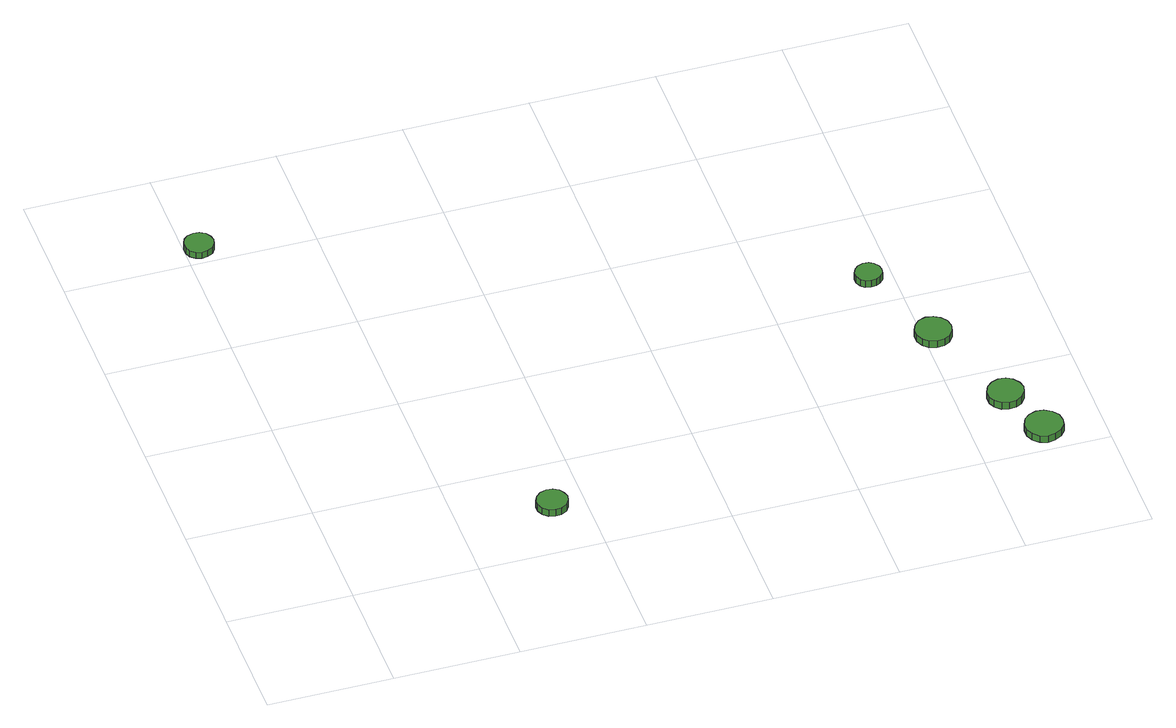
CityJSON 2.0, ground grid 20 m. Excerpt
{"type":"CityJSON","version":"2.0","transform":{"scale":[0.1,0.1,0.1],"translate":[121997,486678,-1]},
"CityObjects":{
"tree1":{"type":"SolitaryVegetationObject","attributes":{"function":"something"},"geometry":[{"type":"MultiSurface","lod":"1","boundaries":[[[0,1,2,3,4,5,6,7,8,9,10,11,12,13,14]],[[15,16,17,18,19,20,21,22,23,24,25,26,27,28,29]],[[0,29,28,1]],[[1,28,27,2]],[[2,27,26,3]],[[3,26,25,4]],[[4,25,24,5]],[[5,24,23,6]],[[6,23,22,7]],[[7,22,21,8]],[[8,21,20,9]],[[9,20,19,10]],[[10,19,18,11]],[[11,18,17,12]],[[12,17,16,13]],[[13,16,15,14]],[[14,15,29,0]]]}]},
"tree2":{"type":"SolitaryVegetationObject","attributes":{"function":"something"},"geometry":[{"type":"MultiSurface","lod":"1","boundaries":[[[30,31,32,33,34,35,36,37,38,39,40,41,42,43,44]],[[45,46,47,48,49,50,51,52,53,54,55,56,57,58,59]],[[30,59,58,31]],[[31,58,57,32]],[[32,57,56,33]],[[33,56,55,34]],[[34,55,54,35]],[[35,54,53,36]],[[36,53,52,37]],[[37,52,51,38]],[[38,51,50,39]],[[39,50,49,40]],[[40,49,48,41]],[[41,48,47,42]],[[42,47,46,43]],[[43,46,45,44]],[[44,45,59,30]]]}]},
"tree3":{"type":"SolitaryVegetationObject","attributes":{"function":"something"},"geometry":[{"type":"MultiSurface","lod":"1","boundaries":[[[60,61,62,63,64,65,66,67,68,69,70,71,72,73,74]],[[75,76,77,78,79,80,81,82,83,84,85,86,87,88,89]],[[60,89,88,61]],[[61,88,87,62]],[[62,87,86,63]],[[63,86,85,64]],[[64,85,84,65]],[[65,84,83,66]],[[66,83,82,67]],[[67,82,81,68]],[[68,81,80,69]],[[69,80,79,70]],[[70,79,78,71]],[[71,78,77,72]],[[72,77,76,73]],[[73,76,75,74]],[[74,75,89,60]]]}]},
"tree4":{"type":"SolitaryVegetationObject","attributes":{"function":"something"},"geometry":[{"type":"MultiSurface","lod":"1","boundaries":[[[90,91,92,93,94,95,96,97,98,99,100,101,102,103,104]],[[105,106,107,108,109,110,111,112,113,114,115,116,117,118,119]],[[90,119,118,91]],[[91,118,117,92]],[[92,117,116,93]],[[93,116,115,94]],[[94,115,114,95]],[[95,114,113,96]],[[96,113,112,97]],[[97,112,111,98]],[[98,111,110,99]],[[99,110,109,100]],[[100,109,108,101]],[[101,108,107,102]],[[102,107,106,103]],[[103,106,105,104]],[[104,105,119,90]]]}]},
"tree5":{"type":"SolitaryVegetationObject","attributes":{"function":"something"},"geometry":[{"type":"MultiSurface","lod":"1","boundaries":[[[120,121,122,123,124,125,126,127,128,129,130,131,132,133,134]],[[135,136,137,138,139,140,141,142,143,144,145,146,147,148,149]],[[120,149,148,121]],[[121,148,147,122]],[[122,147,146,123]],[[123,146,145,124]],[[124,145,144,125]],[[125,144,143,126]],[[126,143,142,127]],[[127,142,141,128]],[[128,141,140,129]],[[129,140,139,130]],[[130,139,138,131]],[[131,138,137,132]],[[132,137,136,133]],[[133,136,135,134]],[[134,135,149,120]]]}]},
"tree6":{"type":"SolitaryVegetationObject","attributes":{"function":"something"},"geometry":[{"type":"MultiSurface","lod":"1","boundaries":[[[150,151,152,153,154,155,156,157,158,159,160,161,162,163,164]],[[165,166,167,168,169,170,171,172,173,174,175,176,177,178,179]],[[150,179,178,151]],[[151,178,177,152]],[[152,177,176,153]],[[153,176,175,154]],[[154,175,174,155]],[[155,174,173,156]],[[156,173,172,157]],[[157,172,171,158]],[[158,171,170,159]],[[159,170,169,160]],[[160,169,168,161]],[[161,168,167,162]],[[162,167,166,163]],[[163,166,165,164]],[[164,165,179,150]]]}]}
},
"vertices":[
[47,833,19],[45,842,19],[40,850,19],[31,855,19],[22,856,19],[12,853,19],[5,847,19],[1,838,19],[1,828,19],[5,819,19],[12,813,19],[22,810,19],[31,811,19],[40,816,19],[45,824,19],[45,824,7],[40,816,7],[31,811,7],[22,810,7],[12,813,7],[5,819,7],[1,828,7],[1,838,7],[5,847,7],[12,853,7],[22,856,7],[31,855,7],[40,850,7],[45,842,7],[47,833,7],
[373,103,22],[370,113,22],[365,121,22],[356,126,22],[346,127,22],[336,124,22],[328,117,22],[324,108,22],[324,98,22],[328,89,22],[336,82,22],[346,79,22],[356,80,22],[365,85,22],[370,93,22],[370,93,9],[365,85,9],[356,80,9],[346,79,9],[336,82,9],[328,89,9],[324,98,9],[324,108,9],[328,117,9],[336,124,9],[346,127,9],[356,126,9],[365,121,9],[370,113,9],[373,103,9],
[981,452,27],[980,460,27],[974,468,27],[967,472,27],[958,473,27],[949,470,27],[943,464,27],[939,456,27],[939,447,27],[943,439,27],[949,433,27],[958,431,27],[967,432,27],[974,436,27],[980,443,27],[980,443,14],[974,436,14],[967,432,14],[958,431,14],[949,433,14],[943,439,14],[939,447,14],[939,456,14],[943,464,14],[949,470,14],[958,473,14],[967,472,14],[974,468,14],[980,460,14],[981,452,14],
[1042,298,26],[1039,310,26],[1032,319,26],[1022,325,26],[1010,327,26],[998,323,26],[990,315,26],[985,304,26],[985,292,26],[990,281,26],[998,273,26],[1010,269,26],[1022,270,26],[1032,276,26],[1039,286,26],[1039,286,13],[1032,276,13],[1022,270,13],[1010,269,13],[998,273,13],[990,281,13],[985,292,13],[985,304,13],[990,315,13],[998,323,13],[1010,327,13],[1022,325,13],[1032,319,13],[1039,310,13],[1042,298,13],
[1102,128,27],[1099,140,27],[1092,150,27],[1082,156,27],[1070,157,27],[1059,153,27],[1050,145,27],[1045,134,27],[1045,122,27],[1050,111,27],[1059,103,27],[1070,100,27],[1082,101,27],[1092,107,27],[1099,117,27],[1099,117,14],[1092,107,14],[1082,101,14],[1070,100,14],[1059,103,14],[1050,111,14],[1045,122,14],[1045,134,14],[1050,145,14],[1059,153,14],[1070,157,14],[1082,156,14],[1092,150,14],[1099,140,14],[1102,128,14],
[1135,39,27],[1133,51,27],[1125,61,27],[1114,68,27],[1102,69,27],[1090,65,27],[1081,57,27],[1076,45,27],[1076,33,27],[1081,21,27],[1090,13,27],[1102,9,27],[1114,11,27],[1125,17,27],[1133,27,27],[1133,27,14],[1125,17,14],[1114,11,14],[1102,9,14],[1090,13,14],[1081,21,14],[1076,33,14],[1076,45,14],[1081,57,14],[1090,65,14],[1102,69,14],[1114,68,14],[1125,61,14],[1133,51,14],[1135,39,14]
]}
